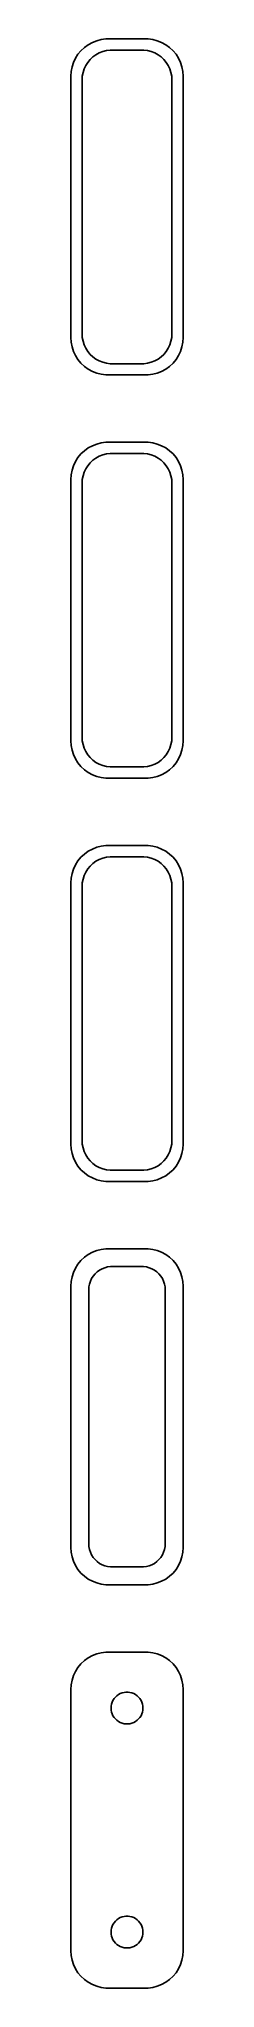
# Model space of a CAD drawing. Header units: metres. Extents: x -8 to 8, y 248 to 508.
import ezdxf

# ---------------------------------------------------------------- set-up
doc = ezdxf.new("R2010")
doc.units = ezdxf.units.M

msp = doc.modelspace()

# ---------------------------------------------------------------- linework, layer by layer
for p, q in [((-6.54507, 506.439), (-6.88153, 505.909)), ((-6.14484, 506.923), (-6.54507, 506.439)), ((-5.68712, 507.353), (-6.14484, 506.923)), ((-5.17912, 507.722), (-5.68712, 507.353)), ((-4.62889, 508.024), (-5.17912, 507.722)), ((-4.04507, 508.255), (-4.62889, 508.024)), ((-4.54968, 506.082), (-4.1433, 506.377)), ((-4.1433, 506.377), (-3.70311, 506.619)), ((-3.4369, 508.411), (-4.04507, 508.255)), ((-3.70311, 506.619), (-3.23605, 506.804)), ((-2.81395, 508.49), (-3.4369, 508.411)), ((-3.23605, 506.804), (-2.74951, 506.929)), ((2.81395, 508.49), (-2.81395, 508.49)), ((-2.74951, 506.929), (-2.25116, 506.992)), ((-2.25116, 506.992), (2.25116, 506.992)), ((2.25116, 506.992), (2.74951, 506.929)), ((2.74951, 506.929), (3.23605, 506.804)), ((3.4369, 508.411), (2.81395, 508.49)), ((3.23605, 506.804), (3.70311, 506.619)), ((4.04507, 508.255), (3.4369, 508.411)), ((3.70311, 506.619), (4.1433, 506.377)), ((4.62889, 508.024), (4.04507, 508.255)), ((4.1433, 506.377), (4.54968, 506.082)), ((5.17912, 507.722), (4.62889, 508.024)), ((5.68712, 507.353), (5.17912, 507.722)), ((6.14484, 506.923), (5.68712, 507.353)), ((6.54507, 506.439), (6.14484, 506.923)), ((6.88153, 505.909), (6.54507, 506.439)), ((-7.46057, 504.127), (-7.5, 503.5)), ((-7.34291, 504.743), (-7.46057, 504.127)), ((-7.14888, 505.341), (-7.34291, 504.743)), ((-6.88153, 505.909), (-7.14888, 505.341)), ((-5.96844, 503.501), (-5.87433, 503.995)), ((-5.87433, 503.995), (-5.7191, 504.472)), ((-5.7191, 504.472), (-5.50522, 504.927)), ((-5.50522, 504.927), (-5.23605, 505.351)), ((-5.23605, 505.351), (-4.91586, 505.738)), ((-4.91586, 505.738), (-4.54968, 506.082)), ((4.54968, 506.082), (4.91586, 505.738)), ((4.91586, 505.738), (5.23605, 505.351)), ((5.23605, 505.351), (5.50522, 504.927)), ((5.50522, 504.927), (5.7191, 504.472)), ((5.7191, 504.472), (5.87433, 503.995)), ((5.87433, 503.995), (5.96844, 503.501)), ((7.14888, 505.341), (6.88153, 505.909)), ((7.34291, 504.743), (7.14888, 505.341)), ((7.46057, 504.127), (7.34291, 504.743)), ((7.5, 503.5), (7.46057, 504.127)), ((-7.5, 503.5), (-7.5, 468.5)), ((-6, 503), (-5.96844, 503.501)), ((-6, 469), (-6, 503)), ((5.96844, 503.501), (6, 503)), ((6, 503), (6, 469)), ((7.5, 468.5), (7.5, 503.5)), ((-7.5, 468.5), (-7.46057, 467.873)), ((-7.46057, 467.873), (-7.34291, 467.257)), ((-7.34291, 467.257), (-7.14888, 466.659)), ((-5.96844, 468.499), (-6, 469)), ((-5.87433, 468.005), (-5.96844, 468.499)), ((-5.7191, 467.528), (-5.87433, 468.005)), ((-5.50522, 467.073), (-5.7191, 467.528)), ((5.7191, 467.528), (5.50522, 467.073)), ((5.87433, 468.005), (5.7191, 467.528)), ((5.96844, 468.499), (5.87433, 468.005)), ((6, 469), (5.96844, 468.499)), ((7.14888, 466.659), (7.34291, 467.257)), ((7.34291, 467.257), (7.46057, 467.873)), ((7.46057, 467.873), (7.5, 468.5)), ((-7.14888, 466.659), (-6.88153, 466.091)), ((-6.88153, 466.091), (-6.54507, 465.561)), ((-6.54507, 465.561), (-6.14484, 465.077)), ((-6.14484, 465.077), (-5.68712, 464.647)), ((-5.68712, 464.647), (-5.17912, 464.278)), ((-5.23605, 466.649), (-5.50522, 467.073)), ((-4.91586, 466.262), (-5.23605, 466.649)), ((-4.54968, 465.918), (-4.91586, 466.262)), ((-4.1433, 465.623), (-4.54968, 465.918)), ((-3.70311, 465.381), (-4.1433, 465.623)), ((-3.23605, 465.196), (-3.70311, 465.381)), ((-2.74951, 465.071), (-3.23605, 465.196)), ((-2.25116, 465.008), (-2.74951, 465.071)), ((2.25116, 465.008), (-2.25116, 465.008)), ((2.74951, 465.071), (2.25116, 465.008)), ((3.23605, 465.196), (2.74951, 465.071)), ((3.70311, 465.381), (3.23605, 465.196)), ((4.1433, 465.623), (3.70311, 465.381)), ((4.54968, 465.918), (4.1433, 465.623)), ((4.91586, 466.262), (4.54968, 465.918)), ((5.23605, 466.649), (4.91586, 466.262)), ((5.17912, 464.278), (5.68712, 464.647)), ((5.50522, 467.073), (5.23605, 466.649)), ((5.68712, 464.647), (6.14484, 465.077)), ((6.14484, 465.077), (6.54507, 465.561)), ((6.54507, 465.561), (6.88153, 466.091)), ((6.88153, 466.091), (7.14888, 466.659)), ((-5.17912, 464.278), (-4.62889, 463.976)), ((-4.62889, 463.976), (-4.04507, 463.745)), ((-4.04507, 463.745), (-3.4369, 463.589)), ((-3.4369, 463.589), (-2.81395, 463.51)), ((-2.81395, 463.51), (2.81395, 463.51)), ((2.81395, 463.51), (3.4369, 463.589)), ((3.4369, 463.589), (4.04507, 463.745)), ((4.04507, 463.745), (4.62889, 463.976)), ((4.62889, 463.976), (5.17912, 464.278)), ((-4.04507, 454.255), (-4.62889, 454.024)), ((-3.4369, 454.411), (-4.04507, 454.255)), ((-2.81395, 454.49), (-3.4369, 454.411)), ((2.81395, 454.49), (-2.81395, 454.49)), ((3.4369, 454.411), (2.81395, 454.49)), ((4.04507, 454.255), (3.4369, 454.411)), ((4.62889, 454.024), (4.04507, 454.255)), ((-6.88153, 451.909), (-7.14888, 451.341)), ((-6.54507, 452.439), (-6.88153, 451.909)), ((-6.14484, 452.923), (-6.54507, 452.439)), ((-5.68712, 453.353), (-6.14484, 452.923)), ((-5.17912, 453.722), (-5.68712, 453.353)), ((-5.23605, 451.351), (-4.91586, 451.738)), ((-4.62889, 454.024), (-5.17912, 453.722)), ((-4.91586, 451.738), (-4.54968, 452.082)), ((-4.54968, 452.082), (-4.1433, 452.377)), ((-4.1433, 452.377), (-3.70311, 452.619)), ((-3.70311, 452.619), (-3.23605, 452.804)), ((-3.23605, 452.804), (-2.74951, 452.929)), ((-2.74951, 452.929), (-2.25116, 452.992)), ((-2.25116, 452.992), (2.25116, 452.992)), ((2.25116, 452.992), (2.74951, 452.929)), ((2.74951, 452.929), (3.23605, 452.804)), ((3.23605, 452.804), (3.70311, 452.619)), ((3.70311, 452.619), (4.1433, 452.377)), ((4.1433, 452.377), (4.54968, 452.082)), ((4.54968, 452.082), (4.91586, 451.738)), ((5.17912, 453.722), (4.62889, 454.024)), ((4.91586, 451.738), (5.23605, 451.351)), ((5.68712, 453.353), (5.17912, 453.722)), ((6.14484, 452.923), (5.68712, 453.353)), ((6.54507, 452.439), (6.14484, 452.923)), ((6.88153, 451.909), (6.54507, 452.439)), ((7.14888, 451.341), (6.88153, 451.909)), ((-7.46057, 450.127), (-7.5, 449.5)), ((-7.5, 449.5), (-7.5, 414.5)), ((-7.34291, 450.743), (-7.46057, 450.127)), ((-7.14888, 451.341), (-7.34291, 450.743)), ((-6, 449), (-5.96844, 449.501)), ((-6, 415), (-6, 449)), ((-5.96844, 449.501), (-5.87433, 449.995)), ((-5.87433, 449.995), (-5.7191, 450.472)), ((-5.7191, 450.472), (-5.50522, 450.927)), ((-5.50522, 450.927), (-5.23605, 451.351)), ((5.23605, 451.351), (5.50522, 450.927)), ((5.50522, 450.927), (5.7191, 450.472)), ((5.7191, 450.472), (5.87433, 449.995)), ((5.87433, 449.995), (5.96844, 449.501)), ((5.96844, 449.501), (6, 449)), ((6, 449), (6, 415)), ((7.34291, 450.743), (7.14888, 451.341)), ((7.46057, 450.127), (7.34291, 450.743)), ((7.5, 449.5), (7.46057, 450.127)), ((7.5, 414.5), (7.5, 449.5)), ((-5.96844, 414.499), (-6, 415)), ((6, 415), (5.96844, 414.499)), ((-7.5, 414.5), (-7.46057, 413.873)), ((-7.46057, 413.873), (-7.34291, 413.257)), ((-7.34291, 413.257), (-7.14888, 412.659)), ((-7.14888, 412.659), (-6.88153, 412.091)), ((-5.87433, 414.005), (-5.96844, 414.499)), ((-5.7191, 413.528), (-5.87433, 414.005)), ((-5.50522, 413.073), (-5.7191, 413.528)), ((-5.23605, 412.649), (-5.50522, 413.073)), ((-4.91586, 412.262), (-5.23605, 412.649)), ((5.23605, 412.649), (4.91586, 412.262)), ((5.50522, 413.073), (5.23605, 412.649)), ((5.7191, 413.528), (5.50522, 413.073)), ((5.87433, 414.005), (5.7191, 413.528)), ((5.96844, 414.499), (5.87433, 414.005)), ((6.88153, 412.091), (7.14888, 412.659)), ((7.14888, 412.659), (7.34291, 413.257)), ((7.34291, 413.257), (7.46057, 413.873)), ((7.46057, 413.873), (7.5, 414.5)), ((-6.88153, 412.091), (-6.54507, 411.561)), ((-6.54507, 411.561), (-6.14484, 411.077)), ((-6.14484, 411.077), (-5.68712, 410.647)), ((-5.68712, 410.647), (-5.17912, 410.278)), ((-5.17912, 410.278), (-4.62889, 409.976)), ((-4.54968, 411.918), (-4.91586, 412.262)), ((-4.62889, 409.976), (-4.04507, 409.745)), ((-4.1433, 411.623), (-4.54968, 411.918)), ((-3.70311, 411.381), (-4.1433, 411.623)), ((-4.04507, 409.745), (-3.4369, 409.589)), ((-3.23605, 411.196), (-3.70311, 411.381)), ((-2.74951, 411.071), (-3.23605, 411.196)), ((-2.25116, 411.008), (-2.74951, 411.071)), ((2.25116, 411.008), (-2.25116, 411.008)), ((2.74951, 411.071), (2.25116, 411.008)), ((3.23605, 411.196), (2.74951, 411.071)), ((3.70311, 411.381), (3.23605, 411.196)), ((3.4369, 409.589), (4.04507, 409.745)), ((4.1433, 411.623), (3.70311, 411.381)), ((4.04507, 409.745), (4.62889, 409.976)), ((4.54968, 411.918), (4.1433, 411.623)), ((4.91586, 412.262), (4.54968, 411.918)), ((4.62889, 409.976), (5.17912, 410.278)), ((5.17912, 410.278), (5.68712, 410.647)), ((5.68712, 410.647), (6.14484, 411.077)), ((6.14484, 411.077), (6.54507, 411.561)), ((6.54507, 411.561), (6.88153, 412.091)), ((-3.4369, 409.589), (-2.81395, 409.51)), ((-2.81395, 409.51), (2.81395, 409.51)), ((2.81395, 409.51), (3.4369, 409.589)), ((-5.68712, 399.353), (-6.14484, 398.923)), ((-5.17912, 399.722), (-5.68712, 399.353)), ((-4.62889, 400.024), (-5.17912, 399.722)), ((-4.04507, 400.255), (-4.62889, 400.024)), ((-3.4369, 400.411), (-4.04507, 400.255)), ((-2.81395, 400.49), (-3.4369, 400.411)), ((2.81395, 400.49), (-2.81395, 400.49)), ((3.4369, 400.411), (2.81395, 400.49)), ((4.04507, 400.255), (3.4369, 400.411)), ((4.62889, 400.024), (4.04507, 400.255)), ((5.17912, 399.722), (4.62889, 400.024)), ((5.68712, 399.353), (5.17912, 399.722)), ((6.14484, 398.923), (5.68712, 399.353)), ((-7.34291, 396.743), (-7.46057, 396.127)), ((-7.14888, 397.341), (-7.34291, 396.743)), ((-6.88153, 397.909), (-7.14888, 397.341)), ((-6.54507, 398.439), (-6.88153, 397.909)), ((-6.14484, 398.923), (-6.54507, 398.439)), ((-5.7191, 396.472), (-5.50522, 396.927)), ((-5.50522, 396.927), (-5.23605, 397.351)), ((-5.23605, 397.351), (-4.91586, 397.738)), ((-4.91586, 397.738), (-4.54968, 398.082)), ((-4.54968, 398.082), (-4.1433, 398.377)), ((-4.1433, 398.377), (-3.70311, 398.619)), ((-3.70311, 398.619), (-3.23605, 398.804)), ((-3.23605, 398.804), (-2.74951, 398.929)), ((-2.74951, 398.929), (-2.25116, 398.992)), ((-2.25116, 398.992), (2.25116, 398.992)), ((2.25116, 398.992), (2.74951, 398.929)), ((2.74951, 398.929), (3.23605, 398.804)), ((3.23605, 398.804), (3.70311, 398.619)), ((3.70311, 398.619), (4.1433, 398.377)), ((4.1433, 398.377), (4.54968, 398.082)), ((4.54968, 398.082), (4.91586, 397.738)), ((4.91586, 397.738), (5.23605, 397.351)), ((5.23605, 397.351), (5.50522, 396.927)), ((5.50522, 396.927), (5.7191, 396.472)), ((6.54507, 398.439), (6.14484, 398.923)), ((6.88153, 397.909), (6.54507, 398.439)), ((7.14888, 397.341), (6.88153, 397.909)), ((7.34291, 396.743), (7.14888, 397.341)), ((7.46057, 396.127), (7.34291, 396.743)), ((-7.46057, 396.127), (-7.5, 395.5)), ((-7.5, 395.5), (-7.5, 360.5)), ((-6, 395), (-5.96844, 395.501)), ((-6, 361), (-6, 395)), ((-5.96844, 395.501), (-5.87433, 395.995)), ((-5.87433, 395.995), (-5.7191, 396.472)), ((5.7191, 396.472), (5.87433, 395.995)), ((5.87433, 395.995), (5.96844, 395.501)), ((5.96844, 395.501), (6, 395)), ((6, 395), (6, 361)), ((7.5, 395.5), (7.46057, 396.127)), ((7.5, 360.5), (7.5, 395.5)), ((-7.5, 360.5), (-7.46057, 359.873)), ((-5.96844, 360.499), (-6, 361)), ((-5.87433, 360.005), (-5.96844, 360.499)), ((5.96844, 360.499), (5.87433, 360.005)), ((6, 361), (5.96844, 360.499)), ((7.46057, 359.873), (7.5, 360.5)), ((-7.46057, 359.873), (-7.34291, 359.257)), ((-7.34291, 359.257), (-7.14888, 358.659)), ((-7.14888, 358.659), (-6.88153, 358.091)), ((-6.88153, 358.091), (-6.54507, 357.561)), ((-6.54507, 357.561), (-6.14484, 357.077)), ((-5.7191, 359.528), (-5.87433, 360.005)), ((-5.50522, 359.073), (-5.7191, 359.528)), ((-5.23605, 358.649), (-5.50522, 359.073)), ((-4.91586, 358.262), (-5.23605, 358.649)), ((-4.54968, 357.918), (-4.91586, 358.262)), ((-4.1433, 357.623), (-4.54968, 357.918)), ((-3.70311, 357.381), (-4.1433, 357.623)), ((4.1433, 357.623), (3.70311, 357.381)), ((4.54968, 357.918), (4.1433, 357.623)), ((4.91586, 358.262), (4.54968, 357.918)), ((5.23605, 358.649), (4.91586, 358.262)), ((5.50522, 359.073), (5.23605, 358.649)), ((5.7191, 359.528), (5.50522, 359.073)), ((5.87433, 360.005), (5.7191, 359.528)), ((6.14484, 357.077), (6.54507, 357.561)), ((6.54507, 357.561), (6.88153, 358.091)), ((6.88153, 358.091), (7.14888, 358.659)), ((7.14888, 358.659), (7.34291, 359.257)), ((7.34291, 359.257), (7.46057, 359.873)), ((-6.14484, 357.077), (-5.68712, 356.647)), ((-5.68712, 356.647), (-5.17912, 356.278)), ((-5.17912, 356.278), (-4.62889, 355.976)), ((-4.62889, 355.976), (-4.04507, 355.745)), ((-4.04507, 355.745), (-3.4369, 355.589)), ((-3.23605, 357.196), (-3.70311, 357.381)), ((-3.4369, 355.589), (-2.81395, 355.51)), ((-2.74951, 357.071), (-3.23605, 357.196)), ((-2.81395, 355.51), (2.81395, 355.51)), ((-2.25116, 357.008), (-2.74951, 357.071)), ((2.25116, 357.008), (-2.25116, 357.008)), ((2.74951, 357.071), (2.25116, 357.008)), ((3.23605, 357.196), (2.74951, 357.071)), ((2.81395, 355.51), (3.4369, 355.589)), ((3.70311, 357.381), (3.23605, 357.196)), ((3.4369, 355.589), (4.04507, 355.745)), ((4.04507, 355.745), (4.62889, 355.976)), ((4.62889, 355.976), (5.17912, 356.278)), ((5.17912, 356.278), (5.68712, 356.647)), ((5.68712, 356.647), (6.14484, 357.077)), ((-6.14484, 344.923), (-6.54507, 344.439)), ((-5.68712, 345.353), (-6.14484, 344.923)), ((-5.17912, 345.722), (-5.68712, 345.353)), ((-4.62889, 346.024), (-5.17912, 345.722)), ((-4.04507, 346.255), (-4.62889, 346.024)), ((-3.4369, 346.411), (-4.04507, 346.255)), ((-2.81395, 346.49), (-3.4369, 346.411)), ((2.81395, 346.49), (-2.81395, 346.49)), ((3.4369, 346.411), (2.81395, 346.49)), ((4.04507, 346.255), (3.4369, 346.411)), ((4.62889, 346.024), (4.04507, 346.255)), ((5.17912, 345.722), (4.62889, 346.024)), ((5.68712, 345.353), (5.17912, 345.722)), ((6.14484, 344.923), (5.68712, 345.353)), ((6.54507, 344.439), (6.14484, 344.923)), ((-7.46057, 342.127), (-7.5, 341.5)), ((-7.34291, 342.743), (-7.46057, 342.127)), ((-7.14888, 343.341), (-7.34291, 342.743)), ((-6.88153, 343.909), (-7.14888, 343.341)), ((-6.54507, 344.439), (-6.88153, 343.909)), ((-5.01512, 341.774), (-4.89432, 342.146)), ((-4.89432, 342.146), (-4.72786, 342.5)), ((-4.72786, 342.5), (-4.5184, 342.83)), ((-4.5184, 342.83), (-4.26921, 343.131)), ((-4.26921, 343.131), (-3.98424, 343.399)), ((-3.98424, 343.399), (-3.66798, 343.628)), ((-3.66798, 343.628), (-3.32541, 343.817)), ((-3.32541, 343.817), (-2.96194, 343.961)), ((-2.96194, 343.961), (-2.5833, 344.058)), ((-2.5833, 344.058), (-2.19545, 344.107)), ((-2.19545, 344.107), (2.19545, 344.107)), ((2.19545, 344.107), (2.5833, 344.058)), ((2.5833, 344.058), (2.96194, 343.961)), ((2.96194, 343.961), (3.32541, 343.817)), ((3.32541, 343.817), (3.66798, 343.628)), ((3.66798, 343.628), (3.98424, 343.399)), ((3.98424, 343.399), (4.26921, 343.131)), ((4.26921, 343.131), (4.5184, 342.83)), ((4.5184, 342.83), (4.72786, 342.5)), ((4.72786, 342.5), (4.89432, 342.146)), ((4.89432, 342.146), (5.01512, 341.774)), ((6.88153, 343.909), (6.54507, 344.439)), ((7.14888, 343.341), (6.88153, 343.909)), ((7.34291, 342.743), (7.14888, 343.341)), ((7.46057, 342.127), (7.34291, 342.743)), ((7.5, 341.5), (7.46057, 342.127)), ((-7.5, 341.5), (-7.5, 306.5)), ((-5.11292, 341), (-5.08836, 341.39)), ((-5.11292, 307), (-5.11292, 341)), ((-5.08836, 341.39), (-5.01512, 341.774)), ((5.01512, 341.774), (5.08836, 341.39)), ((5.08836, 341.39), (5.11292, 341)), ((5.11292, 341), (5.11292, 307)), ((7.5, 306.5), (7.5, 341.5)), ((-7.5, 306.5), (-7.46057, 305.873)), ((-7.46057, 305.873), (-7.34291, 305.257)), ((-5.08836, 306.61), (-5.11292, 307)), ((-5.01512, 306.226), (-5.08836, 306.61)), ((-4.89432, 305.854), (-5.01512, 306.226)), ((-4.72786, 305.5), (-4.89432, 305.854)), ((-4.5184, 305.17), (-4.72786, 305.5)), ((4.72786, 305.5), (4.5184, 305.17)), ((4.89432, 305.854), (4.72786, 305.5)), ((5.01512, 306.226), (4.89432, 305.854)), ((5.08836, 306.61), (5.01512, 306.226)), ((5.11292, 307), (5.08836, 306.61)), ((7.34291, 305.257), (7.46057, 305.873)), ((7.46057, 305.873), (7.5, 306.5)), ((-7.34291, 305.257), (-7.14888, 304.659)), ((-7.14888, 304.659), (-6.88153, 304.091)), ((-6.88153, 304.091), (-6.54507, 303.561)), ((-6.54507, 303.561), (-6.14484, 303.077)), ((-6.14484, 303.077), (-5.68712, 302.647)), ((-4.26921, 304.869), (-4.5184, 305.17)), ((-3.98424, 304.601), (-4.26921, 304.869)), ((-3.66798, 304.372), (-3.98424, 304.601)), ((-3.32541, 304.183), (-3.66798, 304.372)), ((-2.96194, 304.039), (-3.32541, 304.183)), ((-2.5833, 303.942), (-2.96194, 304.039)), ((-2.19545, 303.893), (-2.5833, 303.942)), ((2.19545, 303.893), (-2.19545, 303.893)), ((2.5833, 303.942), (2.19545, 303.893)), ((2.96194, 304.039), (2.5833, 303.942)), ((3.32541, 304.183), (2.96194, 304.039)), ((3.66798, 304.372), (3.32541, 304.183)), ((3.98424, 304.601), (3.66798, 304.372)), ((4.26921, 304.869), (3.98424, 304.601)), ((4.5184, 305.17), (4.26921, 304.869)), ((5.68712, 302.647), (6.14484, 303.077)), ((6.14484, 303.077), (6.54507, 303.561)), ((6.54507, 303.561), (6.88153, 304.091)), ((6.88153, 304.091), (7.14888, 304.659)), ((7.14888, 304.659), (7.34291, 305.257)), ((-5.68712, 302.647), (-5.17912, 302.278)), ((-5.17912, 302.278), (-4.62889, 301.976)), ((-4.62889, 301.976), (-4.04507, 301.745)), ((-4.04507, 301.745), (-3.4369, 301.589)), ((-3.4369, 301.589), (-2.81395, 301.51)), ((-2.81395, 301.51), (2.81395, 301.51)), ((2.81395, 301.51), (3.4369, 301.589)), ((3.4369, 301.589), (4.04507, 301.745)), ((4.04507, 301.745), (4.62889, 301.976)), ((4.62889, 301.976), (5.17912, 302.278)), ((5.17912, 302.278), (5.68712, 302.647)), ((-3.4369, 292.411), (-4.04507, 292.255)), ((-2.81395, 292.49), (-3.4369, 292.411)), ((2.81395, 292.49), (-2.81395, 292.49)), ((3.4369, 292.411), (2.81395, 292.49)), ((4.04507, 292.255), (3.4369, 292.411)), ((-6.88153, 289.909), (-7.14888, 289.341)), ((-6.54507, 290.439), (-6.88153, 289.909)), ((-6.14484, 290.923), (-6.54507, 290.439)), ((-5.68712, 291.353), (-6.14484, 290.923)), ((-5.17912, 291.722), (-5.68712, 291.353)), ((-4.62889, 292.024), (-5.17912, 291.722)), ((-4.04507, 292.255), (-4.62889, 292.024)), ((4.62889, 292.024), (4.04507, 292.255)), ((5.17912, 291.722), (4.62889, 292.024)), ((5.68712, 291.353), (5.17912, 291.722)), ((6.14484, 290.923), (5.68712, 291.353)), ((6.54507, 290.439), (6.14484, 290.923)), ((6.88153, 289.909), (6.54507, 290.439)), ((7.14888, 289.341), (6.88153, 289.909)), ((-7.46057, 288.127), (-7.5, 287.5)), ((-7.5, 287.5), (-7.5, 252.5)), ((-7.34291, 288.743), (-7.46057, 288.127)), ((-7.14888, 289.341), (-7.34291, 288.743)), ((-0.659836, 287.031), (-0.400101, 287.097)), ((-0.400101, 287.097), (-0.134064, 287.131)), ((-0.134064, 287.131), (0.134064, 287.131)), ((0.134064, 287.131), (0.400101, 287.097)), ((0.400101, 287.097), (0.659836, 287.031)), ((7.34291, 288.743), (7.14888, 289.341)), ((7.46057, 288.127), (7.34291, 288.743)), ((7.5, 287.5), (7.46057, 288.127)), ((7.5, 252.5), (7.5, 287.5)), ((-2.13528, 285), (-2.11845, 285.268)), ((-2.11845, 284.732), (-2.13528, 285)), ((-2.11845, 285.268), (-2.06821, 285.531)), ((-2.06821, 284.469), (-2.11845, 284.732)), ((-2.06821, 285.531), (-1.98534, 285.786)), ((-1.98534, 284.214), (-2.06821, 284.469)), ((-1.98534, 285.786), (-1.87117, 286.029)), ((-1.87117, 286.029), (-1.72748, 286.255)), ((-1.72748, 286.255), (-1.55655, 286.462)), ((-1.55655, 286.462), (-1.36108, 286.645)), ((-1.36108, 286.645), (-1.14413, 286.803)), ((-1.14413, 286.803), (-0.909149, 286.932)), ((-0.909149, 286.932), (-0.659836, 287.031)), ((0.659836, 287.031), (0.909149, 286.932)), ((0.909149, 286.932), (1.14413, 286.803)), ((1.14413, 286.803), (1.36108, 286.645)), ((1.36108, 286.645), (1.55655, 286.462)), ((1.55655, 286.462), (1.72748, 286.255)), ((1.72748, 286.255), (1.87117, 286.029)), ((1.87117, 286.029), (1.98534, 285.786)), ((1.98534, 285.786), (2.06821, 285.531)), ((2.06821, 284.469), (1.98534, 284.214)), ((2.06821, 285.531), (2.11845, 285.268)), ((2.11845, 284.732), (2.06821, 284.469)), ((2.11845, 285.268), (2.13528, 285)), ((2.13528, 285), (2.11845, 284.732)), ((-1.87117, 283.971), (-1.98534, 284.214)), ((-1.72748, 283.745), (-1.87117, 283.971)), ((-1.55655, 283.538), (-1.72748, 283.745)), ((-1.36108, 283.355), (-1.55655, 283.538)), ((-1.14413, 283.197), (-1.36108, 283.355)), ((-0.909149, 283.068), (-1.14413, 283.197)), ((-0.659836, 282.969), (-0.909149, 283.068)), ((-0.400101, 282.903), (-0.659836, 282.969)), ((-0.134064, 282.869), (-0.400101, 282.903)), ((0.134064, 282.869), (-0.134064, 282.869)), ((0.400101, 282.903), (0.134064, 282.869)), ((0.659836, 282.969), (0.400101, 282.903)), ((0.909149, 283.068), (0.659836, 282.969)), ((1.14413, 283.197), (0.909149, 283.068)), ((1.36108, 283.355), (1.14413, 283.197)), ((1.55655, 283.538), (1.36108, 283.355)), ((1.72748, 283.745), (1.55655, 283.538)), ((1.87117, 283.971), (1.72748, 283.745)), ((1.98534, 284.214), (1.87117, 283.971)), ((-2.06821, 255.531), (-1.98534, 255.786)), ((-1.98534, 255.786), (-1.87117, 256.029)), ((-1.87117, 256.029), (-1.72748, 256.255)), ((-1.72748, 256.255), (-1.55655, 256.462)), ((-1.55655, 256.462), (-1.36108, 256.645)), ((-1.36108, 256.645), (-1.14413, 256.803)), ((-1.14413, 256.803), (-0.909149, 256.932)), ((-0.909149, 256.932), (-0.659836, 257.031)), ((-0.659836, 257.031), (-0.400101, 257.097)), ((-0.400101, 257.097), (-0.134064, 257.131)), ((-0.134064, 257.131), (0.134064, 257.131)), ((0.134064, 257.131), (0.400101, 257.097)), ((0.400101, 257.097), (0.659836, 257.031)), ((0.659836, 257.031), (0.909149, 256.932)), ((0.909149, 256.932), (1.14413, 256.803)), ((1.14413, 256.803), (1.36108, 256.645)), ((1.36108, 256.645), (1.55655, 256.462)), ((1.55655, 256.462), (1.72748, 256.255)), ((1.72748, 256.255), (1.87117, 256.029)), ((1.87117, 256.029), (1.98534, 255.786)), ((1.98534, 255.786), (2.06821, 255.531)), ((-2.13528, 255), (-2.11845, 255.268)), ((-2.11845, 254.732), (-2.13528, 255)), ((-2.11845, 255.268), (-2.06821, 255.531)), ((-2.06821, 254.469), (-2.11845, 254.732)), ((-1.98534, 254.214), (-2.06821, 254.469)), ((-1.87117, 253.971), (-1.98534, 254.214)), ((-1.72748, 253.745), (-1.87117, 253.971)), ((-1.55655, 253.538), (-1.72748, 253.745)), ((-1.36108, 253.355), (-1.55655, 253.538)), ((-1.14413, 253.197), (-1.36108, 253.355)), ((-0.909149, 253.068), (-1.14413, 253.197)), ((1.14413, 253.197), (0.909149, 253.068)), ((1.36108, 253.355), (1.14413, 253.197)), ((1.55655, 253.538), (1.36108, 253.355)), ((1.72748, 253.745), (1.55655, 253.538)), ((1.87117, 253.971), (1.72748, 253.745)), ((1.98534, 254.214), (1.87117, 253.971)), ((2.06821, 254.469), (1.98534, 254.214)), ((2.06821, 255.531), (2.11845, 255.268)), ((2.11845, 254.732), (2.06821, 254.469)), ((2.11845, 255.268), (2.13528, 255)), ((2.13528, 255), (2.11845, 254.732)), ((-7.5, 252.5), (-7.46057, 251.873)), ((-7.46057, 251.873), (-7.34291, 251.257)), ((-7.34291, 251.257), (-7.14888, 250.659)), ((-7.14888, 250.659), (-6.88153, 250.091)), ((-0.659836, 252.969), (-0.909149, 253.068)), ((-0.400101, 252.903), (-0.659836, 252.969)), ((-0.134064, 252.869), (-0.400101, 252.903)), ((0.134064, 252.869), (-0.134064, 252.869)), ((0.400101, 252.903), (0.134064, 252.869)), ((0.659836, 252.969), (0.400101, 252.903)), ((0.909149, 253.068), (0.659836, 252.969)), ((6.88153, 250.091), (7.14888, 250.659)), ((7.14888, 250.659), (7.34291, 251.257)), ((7.34291, 251.257), (7.46057, 251.873)), ((7.46057, 251.873), (7.5, 252.5)), ((-6.88153, 250.091), (-6.54507, 249.561)), ((-6.54507, 249.561), (-6.14484, 249.077)), ((-6.14484, 249.077), (-5.68712, 248.647)), ((-5.68712, 248.647), (-5.17912, 248.278)), ((-5.17912, 248.278), (-4.62889, 247.976)), ((-4.62889, 247.976), (-4.04507, 247.745)), ((4.04507, 247.745), (4.62889, 247.976)), ((4.62889, 247.976), (5.17912, 248.278)), ((5.17912, 248.278), (5.68712, 248.647)), ((5.68712, 248.647), (6.14484, 249.077)), ((6.14484, 249.077), (6.54507, 249.561)), ((6.54507, 249.561), (6.88153, 250.091)), ((-4.04507, 247.745), (-3.4369, 247.589)), ((-3.4369, 247.589), (-2.81395, 247.51)), ((-2.81395, 247.51), (2.81395, 247.51)), ((2.81395, 247.51), (3.4369, 247.589)), ((3.4369, 247.589), (4.04507, 247.745))]:
    msp.add_line(p, q)

doc.saveas('drawing.dxf')
